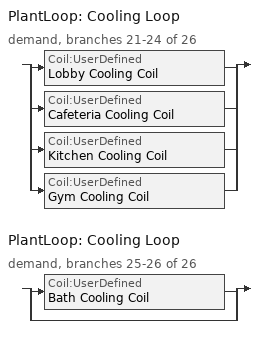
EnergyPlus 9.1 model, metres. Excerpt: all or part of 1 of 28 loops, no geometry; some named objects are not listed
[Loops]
PlantLoop 'Cooling Loop'
 demand, branches 21-24 of 26: split
  | Coil:UserDefined 'Lobby Cooling Coil'
  | Coil:UserDefined 'Cafeteria Cooling Coil'
  | Coil:UserDefined 'Kitchen Cooling Coil'
  | Coil:UserDefined 'Gym Cooling Coil'
PlantLoop 'Cooling Loop'
 demand, branches 25-26 of 26: split
  | Coil:UserDefined 'Bath Cooling Coil'
  | bypass
[EnergyManagementSystem:Sensor]
Name | Output:Variable or Output:Meter Index Key | Output:Variable or Output:Meter
Lobby_CWCoil_Water_Tout_internal | Lobby AHU Water to Air Heat Pump Source Side1 Outlet Node | System Node Temperature
Cafeteria_CWCoil_Water_Tout_internal | Cafeteria AHU Water to Air Heat Pump Source Side1 Outlet Node | System Node Temperature
Kitchen_CWCoil_Water_Tout_internal | Kitchen AHU Water to Air Heat Pump Source Side1 Outlet Node | System Node Temperature
Gym_CWCoil_Water_Tout_internal | Gym AHU Water to Air Heat Pump Source Side1 Outlet Node | System Node Temperature
Bath_CWCoil_Water_Tout_internal | Bath AHU Water to Air Heat Pump Source Side1 Outlet Node | System Node Temperature
Lobby_CWcoil_Air_Tsp | Lobby AHU Cooling Coil Air Outlet Node | System Node Setpoint Temperature
Cafeteria_CWcoil_Air_Tsp | Cafeteria AHU Cooling Coil Air Outlet Node | System Node Setpoint Temperature
Kitchen_CWcoil_Air_Tsp | Kitchen AHU Cooling Coil Air Outlet Node | System Node Setpoint Temperature
Gym_CWcoil_Air_Tsp | Gym AHU Cooling Coil Air Outlet Node | System Node Setpoint Temperature
Bath_CWcoil_Air_Tsp | Bath AHU Cooling Coil Air Outlet Node | System Node Setpoint Temperature
[EnergyManagementSystem:Actuator]
Name | Actuated Component Unique | Actuated Component Type | Actuated Component Control Type
Lobby_CWcoil_Mdot_Min | Lobby Cooling Coil | Plant Connection | Minimum Mass Flow Rate
Lobby_CWcoil_Mdot_Max | Lobby Cooling Coil | Plant Connection | Maximum Mass Flow Rate
Lobby_CWcoil_Water_Tout | Lobby Cooling Coil | Plant Connection | Outlet Temperature
Lobby_CWcoil_Water_MdotRequest; Lobby_CWcoil_Water_DesignVdot | Lobby Cooling Coil | Plant Connection | Design Volume Flow Rate
Lobby_CWcoil_Air_Tout | Lobby Cooling Coil | Air Connection 1 | Outlet Temperature
Lobby_CWcoil_Air_Wout | Lobby Cooling Coil | Air Connection 1 | Outlet Humidity Ratio
Lobby_CWcoil_Air_MdotOut | Lobby Cooling Coil | Air Connection 1 | Mass Flow Rate
Cafeteria_CWcoil_Mdot_Min | Cafeteria Cooling Coil | Plant Connection | Minimum Mass Flow Rate
Cafeteria_CWcoil_Mdot_Max | Cafeteria Cooling Coil | Plant Connection | Maximum Mass Flow Rate
Cafeteria_CWcoil_Water_Tout | Cafeteria Cooling Coil | Plant Connection | Outlet Temperature
Cafeteria_CWcoil_Water_MdotRequest; Cafeteria_CWcoil_Water_DesignVdot | Cafeteria Cooling Coil | Plant Connection | Design Volume Flow Rate
Cafeteria_CWcoil_Air_Tout | Cafeteria Cooling Coil | Air Connection 1 | Outlet Temperature
Cafeteria_CWcoil_Air_Wout | Cafeteria Cooling Coil | Air Connection 1 | Outlet Humidity Ratio
Cafeteria_CWcoil_Air_MdotOut | Cafeteria Cooling Coil | Air Connection 1 | Mass Flow Rate
Kitchen_CWcoil_Mdot_Min | Kitchen Cooling Coil | Plant Connection | Minimum Mass Flow Rate
Kitchen_CWcoil_Mdot_Max | Kitchen Cooling Coil | Plant Connection | Maximum Mass Flow Rate
Kitchen_CWcoil_Water_Tout | Kitchen Cooling Coil | Plant Connection | Outlet Temperature
Kitchen_CWcoil_Water_MdotRequest; Kitchen_CWcoil_Water_DesignVdot | Kitchen Cooling Coil | Plant Connection | Design Volume Flow Rate
Kitchen_CWcoil_Air_Tout | Kitchen Cooling Coil | Air Connection 1 | Outlet Temperature
Kitchen_CWcoil_Air_Wout | Kitchen Cooling Coil | Air Connection 1 | Outlet Humidity Ratio
Kitchen_CWcoil_Air_MdotOut | Kitchen Cooling Coil | Air Connection 1 | Mass Flow Rate
Gym_CWcoil_Mdot_Min | Gym Cooling Coil | Plant Connection | Minimum Mass Flow Rate
Gym_CWcoil_Mdot_Max | Gym Cooling Coil | Plant Connection | Maximum Mass Flow Rate
Gym_CWcoil_Water_Tout | Gym Cooling Coil | Plant Connection | Outlet Temperature
Gym_CWcoil_Water_MdotRequest; Gym_CWcoil_Water_DesignVdot | Gym Cooling Coil | Plant Connection | Design Volume Flow Rate
Gym_CWcoil_Air_Tout | Gym Cooling Coil | Air Connection 1 | Outlet Temperature
Gym_CWcoil_Air_Wout | Gym Cooling Coil | Air Connection 1 | Outlet Humidity Ratio
Gym_CWcoil_Air_MdotOut | Gym Cooling Coil | Air Connection 1 | Mass Flow Rate
Bath_CWcoil_Mdot_Min | Bath Cooling Coil | Plant Connection | Minimum Mass Flow Rate
Bath_CWcoil_Mdot_Max | Bath Cooling Coil | Plant Connection | Maximum Mass Flow Rate
Bath_CWcoil_Water_Tout | Bath Cooling Coil | Plant Connection | Outlet Temperature
Bath_CWcoil_Water_MdotRequest; Bath_CWcoil_Water_DesignVdot | Bath Cooling Coil | Plant Connection | Design Volume Flow Rate
Bath_CWcoil_Air_Tout | Bath Cooling Coil | Air Connection 1 | Outlet Temperature
Bath_CWcoil_Air_Wout | Bath Cooling Coil | Air Connection 1 | Outlet Humidity Ratio
Bath_CWcoil_Air_MdotOut | Bath Cooling Coil | Air Connection 1 | Mass Flow Rate
[EnergyManagementSystem:ProgramCallingManager]
Lobby Cooling Coil Model Program Manager: UserDefinedComponentModel; Lobby_CWCoil_ModelInput; Lobby_CW_Coil_Sim_Model; Lobby_CWCoil_ModelOuput
Lobby Cooling Coil Init Program Manager: BeginNewEnvironment; Lobby_C_InitSimpleCoilModel
Cafeteria Cooling Coil Model Program Manager: UserDefinedComponentModel; Cafeteria_CWCoil_ModelInput; Cafeteria_CW_Coil_Sim_Model; Cafeteria_CWCoil_ModelOuput
Cafeteria Cooling Coil Init Program Manager: BeginNewEnvironment; Cafeteria_C_InitSimpleCoilModel
Kitchen Cooling Coil Model Program Manager: UserDefinedComponentModel; Kitchen_CWCoil_ModelInput; Kitchen_CW_Coil_Sim_Model; Kitchen_CWCoil_ModelOuput
Kitchen Cooling Coil Init Program Manager: BeginNewEnvironment; Kitchen_C_InitSimpleCoilModel
Gym Cooling Coil Model Program Manager: UserDefinedComponentModel; Gym_CWCoil_ModelInput; Gym_CW_Coil_Sim_Model; Gym_CWCoil_ModelOuput
Gym Cooling Coil Init Program Manager: BeginNewEnvironment; Gym_C_InitSimpleCoilModel
Bath Cooling Coil Model Program Manager: UserDefinedComponentModel; Bath_CWCoil_ModelInput; Bath_CW_Coil_Sim_Model; Bath_CWCoil_ModelOuput
Bath Cooling Coil Init Program Manager: BeginNewEnvironment; Bath_C_InitSimpleCoilModel
[EnergyManagementSystem:Program]
Lobby_CWCoil_ModelInput: Set Lobby_CWCoil_Air_Mdot = 0.75*Lobby_CWCoil_Air_rho*On_Off; Set Lobby_CWcoil_Water_Mdot     =  CoolingCoil_mcLobby; Set Lobby_CWcoil_Coil_Eff       = 0.7
Lobby_CW_Coil_Sim_Model: IF Lobby_CWCoil_Air_Mdot == 0.0; SET Lobby_CWcoil_Air_Toutlet = Lobby_CWCoil_Air_Tinlet; SET Lobby_CWcoil_Air_Woutlet = Lobby_CWcoil_Air_Winlet; Set Lobby_CWcoil_Air_MdotOut = Lobby_CWcoil_Air_Mdot; Set Lobby_CWcoil_tot_cool_Power = 0.0; Set Lobby_CWcoil_Water_Toutlet = Lobby_CWcoil_Water_Tinlet; RETURN; ENDIF; If Lobby_CWcoil_Water_Mdot <= 0.0; SET Lobby_CWcoil_Air_Toutlet = Lobby_CWCoil_Air_Tinlet; SET Lobby_CWcoil_Air_Woutlet = Lobby_CWcoil_Air_Winlet; Set Lobby_CWcoil_Air_MdotOut = Lobby_CWcoil_Air_Mdot; Set Lobby_CWcoil_tot_cool_Power = 0.0; Set Lobby_CWcoil_Water_Toutlet = Lobby_CWCoil_Acd * Lobby_CWCoil_Water_Tout_internal + Lobby_CWCoil_Bcd* ((Lobby_CWCoil_UA/Lobby_CWCoil_Water_cp) * Lobby_CWCoil_Air_Toutlet); RETURN; ENDIF; Set AirIn_Enth     = @HFnTdbW Lobby_CWcoil_Air_Tinlet Lobby_CWcoil_Air_Winlet; Set Air_Wout_Limit = @WFnTdbRhPb Lobby_CWcoil_Water_Tinlet 1 OA_Press; Set AirOut_Enth_Limit = @HFnTdbW Lobby_CWcoil_Water_Tinlet Air_Wout_Limit; Set MaxQdot      = Lobby_CWcoil_Coil_Eff * Lobby_CWcoil_Air_Mdot * (AirIn_Enth - AirOut_Enth_Limit); Set AirIn_dewpoint = @TdpFnWpb Lobby_CWcoil_Air_Winlet OA_Press; IF  AirIn_dewpoint < Lobby_CWcoil_Air_Tsp; Set Lobby_CWcoil_Air_Woutlet = Lobby_CWcoil_Air_Winlet; Set Air_HoutSP = @HFnTdbW Lobby_CWcoil_Air_Tsp Lobby_CWcoil_Air_Woutlet; Set Qdot_SP    = Lobby_CWcoil_Air_Mdot * (AirIn_Enth - Air_HoutSP); IF Qdot_SP > MaxQdot; Set Air_Hout = AirIn_Enth - (MaxQdot/Lobby_CWcoil_Air_Mdot); ELSE; Set Air_Hout = Air_HoutSP; ENDIF; ELSEIF AirIn_dewpoint > Lobby_CWcoil_Air_Tsp; Set Air_WoutSP = @WFnTdbRhPb Lobby_CWcoil_Air_Tsp 1 OA_Press; Set Air_HoutSP = @HFnTdbW Lobby_CWcoil_Air_Tsp Air_WoutSP; Set Qdot_SP    = Lobby_CWcoil_Air_Mdot * (AirIn_Enth - Air_HoutSP); IF Qdot_SP > MaxQdot; set Air_Hout = AirIn_Enth - (MaxQdot/Lobby_CWCoil_Air_Mdot); set Air_Tsat = @TsatFnHPb Air_Hout OA_Press; SEt Lobby_CWcoil_Air_Woutlet = @WFnTdbRhPb Air_Tsat 1 OA_Press; ELSE; set Air_Hout = Air_HoutSP; SEt Lobby_CWcoil_Air_Woutlet = Air_WoutSP; ENDIF; ENDIF; Set temp = Lobby_CWCoil_Air_Toutlet; Set Lobby_CWCoil_Air_Toutlet =  Lobby_CWCoil_Asad  * temp + Lobby_CWCoil_Bsad * ( Lobby_CWCoil_Water_Toutlet + Lobby_CWCoil_InletCoeff*Lobby_CWCoil_Air_Tinlet); IF  (Lobby_CWCoil_Water_Mdot < Lobby_CWCoil_Water_Mdot_Max); Set Lobby_CWCoil_Water_Toutlet = Lobby_CWCoil_Acd * Lobby_CWCoil_Water_Tout_internal + Lobby_CWCoil_Bcd* (Lobby_CWCoil_Water_Mdot*(Lobby_CWCoil_Water_Tinlet - Lobby_CWCoil_Water_Tout_internal) + (Lobby_CWCoil_UA/Lobby_CWCoil_Water_cp) * temp ); ELSE; Set Lobby_CWCoil_Water_Toutlet = Lobby_CWCoil_Acd  * Lobby_CWCoil_Water_Tout_internal + Lobby_CWCoil_Bcd* (Lobby_CWCoil_Water_Mdot_Max*(Lobby_CWCoil_Water_Tinlet - Lobby_CWCoil_Water_Tout_internal) + (Lobby_CWCoil_UA/Lobby_CWCoil_Water_cp) * temp ); ENDIF; Set ActualQdot  = Lobby_CWCoil_Air_Mdot * (AirIn_Enth   - Air_Hout); Set Lobby_CWCoil_tot_heat_Power = ActualQdot
Lobby_CWCoil_ModelOuput: Set Lobby_CWcoil_Water_MdotRequest = Lobby_CWcoil_Water_Mdot; Set Lobby_CWcoil_Air_Tout          = Lobby_CWcoil_Air_Toutlet; Set Lobby_CWcoil_Air_Wout          = Lobby_CWcoil_Air_Woutlet; Set Lobby_CWcoil_tot_cool_Power    = Lobby_CWcoil_Tot_Cool_Power; Set Lobby_CWcoil_tot_cool_Energy   = Lobby_CWcoil_Tot_Cool_Power * SystemTimestep * 3600; Set Lobby_CWcoil_Air_MdotOut       = Lobby_CWcoil_Air_Mdot; Set Lobby_CWcoil_Water_Tout        = Lobby_CWcoil_Water_Toutlet
Lobby_C_InitSimpleCoilModel: Set Lobby_CWLoopExitTemp = 7.0; Set Lobby_CWLoopDeltaTemp = 4.0; Set Lobby_CWCoil_WATER_Mdot_Min = 0.0; Set Lobby_CWCoil_WATER_Mdot_Max = 2; Set Ts = 60; Set Lobby_CWCoil_U = 500; Set Lobby_CWCoil_A = 5; Set Lobby_CWCoil_UA = Lobby_CWCoil_U*Lobby_CWCoil_A; Set C_coil_air = 20000; Set C_coil_water = 400000; Set Asa = -1*(Lobby_CWCoil_UA + 0.75*Lobby_CWCoil_Air_rho*Lobby_CWCoil_Air_cp)/(C_coil_air); Set Bsa = (Lobby_CWCoil_UA)/(C_coil_air); Set Lobby_CWCoil_Asad = @Exp (Asa * Ts ); Set Lobby_CWCoil_Bsad =  ((Lobby_CWCoil_Asad -1) * Bsa)/Asa; Set Ac = -1*(Lobby_CWCoil_UA)/(C_coil_water); Set Bc = (Lobby_CWCoil_Water_cp)/(C_coil_water); Set Lobby_CWCoil_Acd = @Exp (Ac * Ts ); Set Lobby_CWCoil_Bcd = ((Lobby_CWCoil_Acd -1) * Bc)/Ac; SET Lobby_CWCoil_TOT_COOL_POWER    = 0; Set Lobby_CWCoil_InletCoeff  = (0.75*Lobby_CWCoil_Air_cp/Lobby_CWCoil_UA)
Cafeteria_CWCoil_ModelInput: Set Cafeteria_CWCoil_Air_Mdot = 5*Cafeteria_CWCoil_Air_rho*On_Off; Set Cafeteria_CWcoil_Water_Mdot     =  CoolingCoil_mcCafeteria; Set Cafeteria_CWcoil_Coil_Eff       = 0.7
Cafeteria_CW_Coil_Sim_Model: IF Cafeteria_CWCoil_Air_Mdot == 0.0; SET Cafeteria_CWcoil_Air_Toutlet = Cafeteria_CWCoil_Air_Tinlet; SET Cafeteria_CWcoil_Air_Woutlet = Cafeteria_CWcoil_Air_Winlet; Set Cafeteria_CWcoil_Air_MdotOut = Cafeteria_CWcoil_Air_Mdot; Set Cafeteria_CWcoil_tot_cool_Power = 0.0; Set Cafeteria_CWcoil_Water_Toutlet = Cafeteria_CWcoil_Water_Tinlet; RETURN; ENDIF; If Cafeteria_CWcoil_Water_Mdot <= 0.0; SET Cafeteria_CWcoil_Air_Toutlet = Cafeteria_CWCoil_Air_Tinlet; SET Cafeteria_CWcoil_Air_Woutlet = Cafeteria_CWcoil_Air_Winlet; Set Cafeteria_CWcoil_Air_MdotOut = Cafeteria_CWcoil_Air_Mdot; Set Cafeteria_CWcoil_tot_cool_Power = 0.0; Set Cafeteria_CWcoil_Water_Toutlet = Cafeteria_CWCoil_Acd * Cafeteria_CWCoil_Water_Tout_internal + Cafeteria_CWCoil_Bcd* ((Cafeteria_CWCoil_UA/Cafeteria_CWCoil_Water_cp) * Cafeteria_CWCoil_Air_Toutlet); RETURN; ENDIF; Set AirIn_Enth     = @HFnTdbW Cafeteria_CWcoil_Air_Tinlet Cafeteria_CWcoil_Air_Winlet; Set Air_Wout_Limit = @WFnTdbRhPb Cafeteria_CWcoil_Water_Tinlet 1 OA_Press; Set AirOut_Enth_Limit = @HFnTdbW Cafeteria_CWcoil_Water_Tinlet Air_Wout_Limit; Set MaxQdot      = Cafeteria_CWcoil_Coil_Eff * Cafeteria_CWcoil_Air_Mdot * (AirIn_Enth - AirOut_Enth_Limit); Set AirIn_dewpoint = @TdpFnWpb Cafeteria_CWcoil_Air_Winlet OA_Press; IF  AirIn_dewpoint < Cafeteria_CWcoil_Air_Tsp; Set Cafeteria_CWcoil_Air_Woutlet = Cafeteria_CWcoil_Air_Winlet; Set Air_HoutSP = @HFnTdbW Cafeteria_CWcoil_Air_Tsp Cafeteria_CWcoil_Air_Woutlet; Set Qdot_SP    = Cafeteria_CWcoil_Air_Mdot * (AirIn_Enth - Air_HoutSP); IF Qdot_SP > MaxQdot; Set Air_Hout = AirIn_Enth - (MaxQdot/Cafeteria_CWcoil_Air_Mdot); ELSE; Set Air_Hout = Air_HoutSP; ENDIF; ELSEIF AirIn_dewpoint > Cafeteria_CWcoil_Air_Tsp; Set Air_WoutSP = @WFnTdbRhPb Cafeteria_CWcoil_Air_Tsp 1 OA_Press; Set Air_HoutSP = @HFnTdbW Cafeteria_CWcoil_Air_Tsp Air_WoutSP; Set Qdot_SP    = Cafeteria_CWcoil_Air_Mdot * (AirIn_Enth - Air_HoutSP); IF Qdot_SP > MaxQdot; set Air_Hout = AirIn_Enth - (MaxQdot/Cafeteria_CWCoil_Air_Mdot); set Air_Tsat = @TsatFnHPb Air_Hout OA_Press; SEt Cafeteria_CWcoil_Air_Woutlet = @WFnTdbRhPb Air_Tsat 1 OA_Press; ELSE; set Air_Hout = Air_HoutSP; SEt Cafeteria_CWcoil_Air_Woutlet = Air_WoutSP; ENDIF; ENDIF; Set temp = Cafeteria_CWCoil_Air_Toutlet; Set Cafeteria_CWCoil_Air_Toutlet =  Cafeteria_CWCoil_Asad  * temp + Cafeteria_CWCoil_Bsad * ( Cafeteria_CWCoil_Water_Toutlet + Cafeteria_CWCoil_InletCoeff*Cafeteria_CWCoil_Air_Tinlet); IF  (Cafeteria_CWCoil_Water_Mdot < Cafeteria_CWCoil_Water_Mdot_Max); Set Cafeteria_CWCoil_Water_Toutlet = Cafeteria_CWCoil_Acd * Cafeteria_CWCoil_Water_Tout_internal + Cafeteria_CWCoil_Bcd* (Cafeteria_CWCoil_Water_Mdot*(Cafeteria_CWCoil_Water_Tinlet - Cafeteria_CWCoil_Water_Tout_internal) + (Cafeteria_CWCoil_UA/Cafeteria_CWCoil_Water_cp) * temp ); ELSE; Set Cafeteria_CWCoil_Water_Toutlet = Cafeteria_CWCoil_Acd  * Cafeteria_CWCoil_Water_Tout_internal + Cafeteria_CWCoil_Bcd* (Cafeteria_CWCoil_Water_Mdot_Max*(Cafeteria_CWCoil_Water_Tinlet - Cafeteria_CWCoil_Water_Tout_internal) + (Cafeteria_CWCoil_UA/Cafeteria_CWCoil_Water_cp) * temp ); ENDIF; Set ActualQdot  = Cafeteria_CWCoil_Air_Mdot * (AirIn_Enth   - Air_Hout); Set Cafeteria_CWCoil_tot_heat_Power = ActualQdot
Cafeteria_CWCoil_ModelOuput: Set Cafeteria_CWcoil_Water_MdotRequest = Cafeteria_CWcoil_Water_Mdot; Set Cafeteria_CWcoil_Air_Tout          = Cafeteria_CWcoil_Air_Toutlet; Set Cafeteria_CWcoil_Air_Wout          = Cafeteria_CWcoil_Air_Woutlet; Set Cafeteria_CWcoil_tot_cool_Power    = Cafeteria_CWcoil_Tot_Cool_Power; Set Cafeteria_CWcoil_tot_cool_Energy   = Cafeteria_CWcoil_Tot_Cool_Power * SystemTimestep * 3600; Set Cafeteria_CWcoil_Air_MdotOut       = Cafeteria_CWcoil_Air_Mdot; Set Cafeteria_CWcoil_Water_Tout        = Cafeteria_CWcoil_Water_Toutlet
Cafeteria_C_InitSimpleCoilModel: Set Cafeteria_CWLoopExitTemp = 7.0; Set Cafeteria_CWLoopDeltaTemp = 4.0; Set Cafeteria_CWCoil_WATER_Mdot_Min = 0.0; Set Cafeteria_CWCoil_WATER_Mdot_Max = 2; Set Ts = 60; Set Cafeteria_CWCoil_U = 500; Set Cafeteria_CWCoil_A = 8; Set Cafeteria_CWCoil_UA = Cafeteria_CWCoil_U*Cafeteria_CWCoil_A; Set C_coil_air = 20000; Set C_coil_water = 400000; Set Asa = -1*(Cafeteria_CWCoil_UA + 5*Cafeteria_CWCoil_Air_rho*Cafeteria_CWCoil_Air_cp)/(C_coil_air); Set Bsa = (Cafeteria_CWCoil_UA)/(C_coil_air); Set Cafeteria_CWCoil_Asad = @Exp (Asa * Ts ); Set Cafeteria_CWCoil_Bsad =  ((Cafeteria_CWCoil_Asad -1) * Bsa)/Asa; Set Ac = -1*(Cafeteria_CWCoil_UA)/(C_coil_water); Set Bc = (Cafeteria_CWCoil_Water_cp)/(C_coil_water); Set Cafeteria_CWCoil_Acd = @Exp (Ac * Ts ); Set Cafeteria_CWCoil_Bcd = ((Cafeteria_CWCoil_Acd -1) * Bc)/Ac; SET Cafeteria_CWCoil_TOT_COOL_POWER    = 0; Set Cafeteria_CWCoil_InletCoeff  = (5*Cafeteria_CWCoil_Air_cp/Cafeteria_CWCoil_UA)
Kitchen_CWCoil_ModelInput: Set Kitchen_CWCoil_Air_Mdot = 2.5*Kitchen_CWCoil_Air_rho*On_Off; Set Kitchen_CWcoil_Water_Mdot     =  CoolingCoil_mcKitchen; Set Kitchen_CWcoil_Coil_Eff       = 0.7
Kitchen_CW_Coil_Sim_Model: IF Kitchen_CWCoil_Air_Mdot == 0.0; SET Kitchen_CWcoil_Air_Toutlet = Kitchen_CWCoil_Air_Tinlet; SET Kitchen_CWcoil_Air_Woutlet = Kitchen_CWcoil_Air_Winlet; Set Kitchen_CWcoil_Air_MdotOut = Kitchen_CWcoil_Air_Mdot; Set Kitchen_CWcoil_tot_cool_Power = 0.0; Set Kitchen_CWcoil_Water_Toutlet = Kitchen_CWcoil_Water_Tinlet; RETURN; ENDIF; If Kitchen_CWcoil_Water_Mdot <= 0.0; SET Kitchen_CWcoil_Air_Toutlet = Kitchen_CWCoil_Air_Tinlet; SET Kitchen_CWcoil_Air_Woutlet = Kitchen_CWcoil_Air_Winlet; Set Kitchen_CWcoil_Air_MdotOut = Kitchen_CWcoil_Air_Mdot; Set Kitchen_CWcoil_tot_cool_Power = 0.0; Set Kitchen_CWcoil_Water_Toutlet = Kitchen_CWCoil_Acd * Kitchen_CWCoil_Water_Tout_internal + Kitchen_CWCoil_Bcd* ((Kitchen_CWCoil_UA/Kitchen_CWCoil_Water_cp) * Kitchen_CWCoil_Air_Toutlet); RETURN; ENDIF; Set AirIn_Enth     = @HFnTdbW Kitchen_CWcoil_Air_Tinlet Kitchen_CWcoil_Air_Winlet; Set Air_Wout_Limit = @WFnTdbRhPb Kitchen_CWcoil_Water_Tinlet 1 OA_Press; Set AirOut_Enth_Limit = @HFnTdbW Kitchen_CWcoil_Water_Tinlet Air_Wout_Limit; Set MaxQdot      = Kitchen_CWcoil_Coil_Eff * Kitchen_CWcoil_Air_Mdot * (AirIn_Enth - AirOut_Enth_Limit); Set AirIn_dewpoint = @TdpFnWpb Kitchen_CWcoil_Air_Winlet OA_Press; IF  AirIn_dewpoint < Kitchen_CWcoil_Air_Tsp; Set Kitchen_CWcoil_Air_Woutlet = Kitchen_CWcoil_Air_Winlet; Set Air_HoutSP = @HFnTdbW Kitchen_CWcoil_Air_Tsp Kitchen_CWcoil_Air_Woutlet; Set Qdot_SP    = Kitchen_CWcoil_Air_Mdot * (AirIn_Enth - Air_HoutSP); IF Qdot_SP > MaxQdot; Set Air_Hout = AirIn_Enth - (MaxQdot/Kitchen_CWcoil_Air_Mdot); ELSE; Set Air_Hout = Air_HoutSP; ENDIF; ELSEIF AirIn_dewpoint > Kitchen_CWcoil_Air_Tsp; Set Air_WoutSP = @WFnTdbRhPb Kitchen_CWcoil_Air_Tsp 1 OA_Press; Set Air_HoutSP = @HFnTdbW Kitchen_CWcoil_Air_Tsp Air_WoutSP; Set Qdot_SP    = Kitchen_CWcoil_Air_Mdot * (AirIn_Enth - Air_HoutSP); IF Qdot_SP > MaxQdot; set Air_Hout = AirIn_Enth - (MaxQdot/Kitchen_CWCoil_Air_Mdot); set Air_Tsat = @TsatFnHPb Air_Hout OA_Press; SEt Kitchen_CWcoil_Air_Woutlet = @WFnTdbRhPb Air_Tsat 1 OA_Press; ELSE; set Air_Hout = Air_HoutSP; SEt Kitchen_CWcoil_Air_Woutlet = Air_WoutSP; ENDIF; ENDIF; Set temp = Kitchen_CWCoil_Air_Toutlet; Set Kitchen_CWCoil_Air_Toutlet =  Kitchen_CWCoil_Asad  * temp + Kitchen_CWCoil_Bsad * ( Kitchen_CWCoil_Water_Toutlet + Kitchen_CWCoil_InletCoeff*Kitchen_CWCoil_Air_Tinlet); IF  (Kitchen_CWCoil_Water_Mdot < Kitchen_CWCoil_Water_Mdot_Max); Set Kitchen_CWCoil_Water_Toutlet = Kitchen_CWCoil_Acd * Kitchen_CWCoil_Water_Tout_internal + Kitchen_CWCoil_Bcd* (Kitchen_CWCoil_Water_Mdot*(Kitchen_CWCoil_Water_Tinlet - Kitchen_CWCoil_Water_Tout_internal) + (Kitchen_CWCoil_UA/Kitchen_CWCoil_Water_cp) * temp ); ELSE; Set Kitchen_CWCoil_Water_Toutlet = Kitchen_CWCoil_Acd  * Kitchen_CWCoil_Water_Tout_internal + Kitchen_CWCoil_Bcd* (Kitchen_CWCoil_Water_Mdot_Max*(Kitchen_CWCoil_Water_Tinlet - Kitchen_CWCoil_Water_Tout_internal) + (Kitchen_CWCoil_UA/Kitchen_CWCoil_Water_cp) * temp ); ENDIF; Set ActualQdot  = Kitchen_CWCoil_Air_Mdot * (AirIn_Enth   - Air_Hout); Set Kitchen_CWCoil_tot_heat_Power = ActualQdot
Kitchen_CWCoil_ModelOuput: Set Kitchen_CWcoil_Water_MdotRequest = Kitchen_CWcoil_Water_Mdot; Set Kitchen_CWcoil_Air_Tout          = Kitchen_CWcoil_Air_Toutlet; Set Kitchen_CWcoil_Air_Wout          = Kitchen_CWcoil_Air_Woutlet; Set Kitchen_CWcoil_tot_cool_Power    = Kitchen_CWcoil_Tot_Cool_Power; Set Kitchen_CWcoil_tot_cool_Energy   = Kitchen_CWcoil_Tot_Cool_Power * SystemTimestep * 3600; Set Kitchen_CWcoil_Air_MdotOut       = Kitchen_CWcoil_Air_Mdot; Set Kitchen_CWcoil_Water_Tout        = Kitchen_CWcoil_Water_Toutlet
Kitchen_C_InitSimpleCoilModel: Set Kitchen_CWLoopExitTemp = 7.0; Set Kitchen_CWLoopDeltaTemp = 4.0; Set Kitchen_CWCoil_WATER_Mdot_Min = 0.0; Set Kitchen_CWCoil_WATER_Mdot_Max = 2; Set Ts = 60; Set Kitchen_CWCoil_U = 500; Set Kitchen_CWCoil_A = 4; Set Kitchen_CWCoil_UA = Kitchen_CWCoil_U*Kitchen_CWCoil_A; Set C_coil_air = 20000; Set C_coil_water = 400000; Set Asa = -1*(Kitchen_CWCoil_UA + 2.5*Kitchen_CWCoil_Air_rho*Kitchen_CWCoil_Air_cp)/(C_coil_air); Set Bsa = (Kitchen_CWCoil_UA)/(C_coil_air); Set Kitchen_CWCoil_Asad = @Exp (Asa * Ts ); Set Kitchen_CWCoil_Bsad =  ((Kitchen_CWCoil_Asad -1) * Bsa)/Asa; Set Ac = -1*(Kitchen_CWCoil_UA)/(C_coil_water); Set Bc = (Kitchen_CWCoil_Water_cp)/(C_coil_water); Set Kitchen_CWCoil_Acd = @Exp (Ac * Ts ); Set Kitchen_CWCoil_Bcd = ((Kitchen_CWCoil_Acd -1) * Bc)/Ac; SET Kitchen_CWCoil_TOT_COOL_POWER    = 0; Set Kitchen_CWCoil_InletCoeff  = (2.5*Kitchen_CWCoil_Air_cp/Kitchen_CWCoil_UA)
Gym_CWCoil_ModelInput: Set Gym_CWCoil_Air_Mdot = 3*Gym_CWCoil_Air_rho*On_Off; Set Gym_CWcoil_Water_Mdot     =  CoolingCoil_mcGym; Set Gym_CWcoil_Coil_Eff       = 0.7
Gym_CW_Coil_Sim_Model: IF Gym_CWCoil_Air_Mdot == 0.0; SET Gym_CWcoil_Air_Toutlet = Gym_CWCoil_Air_Tinlet; SET Gym_CWcoil_Air_Woutlet = Gym_CWcoil_Air_Winlet; Set Gym_CWcoil_Air_MdotOut = Gym_CWcoil_Air_Mdot; Set Gym_CWcoil_tot_cool_Power = 0.0; Set Gym_CWcoil_Water_Toutlet = Gym_CWcoil_Water_Tinlet; RETURN; ENDIF; If Gym_CWcoil_Water_Mdot <= 0.0; SET Gym_CWcoil_Air_Toutlet = Gym_CWCoil_Air_Tinlet; SET Gym_CWcoil_Air_Woutlet = Gym_CWcoil_Air_Winlet; Set Gym_CWcoil_Air_MdotOut = Gym_CWcoil_Air_Mdot; Set Gym_CWcoil_tot_cool_Power = 0.0; Set Gym_CWcoil_Water_Toutlet = Gym_CWCoil_Acd * Gym_CWCoil_Water_Tout_internal + Gym_CWCoil_Bcd* ((Gym_CWCoil_UA/Gym_CWCoil_Water_cp) * Gym_CWCoil_Air_Toutlet); RETURN; ENDIF; Set AirIn_Enth     = @HFnTdbW Gym_CWcoil_Air_Tinlet Gym_CWcoil_Air_Winlet; Set Air_Wout_Limit = @WFnTdbRhPb Gym_CWcoil_Water_Tinlet 1 OA_Press; Set AirOut_Enth_Limit = @HFnTdbW Gym_CWcoil_Water_Tinlet Air_Wout_Limit; Set MaxQdot      = Gym_CWcoil_Coil_Eff * Gym_CWcoil_Air_Mdot * (AirIn_Enth - AirOut_Enth_Limit); Set AirIn_dewpoint = @TdpFnWpb Gym_CWcoil_Air_Winlet OA_Press; IF  AirIn_dewpoint < Gym_CWcoil_Air_Tsp; Set Gym_CWcoil_Air_Woutlet = Gym_CWcoil_Air_Winlet; Set Air_HoutSP = @HFnTdbW Gym_CWcoil_Air_Tsp Gym_CWcoil_Air_Woutlet; Set Qdot_SP    = Gym_CWcoil_Air_Mdot * (AirIn_Enth - Air_HoutSP); IF Qdot_SP > MaxQdot; Set Air_Hout = AirIn_Enth - (MaxQdot/Gym_CWcoil_Air_Mdot); ELSE; Set Air_Hout = Air_HoutSP; ENDIF; ELSEIF AirIn_dewpoint > Gym_CWcoil_Air_Tsp; Set Air_WoutSP = @WFnTdbRhPb Gym_CWcoil_Air_Tsp 1 OA_Press; Set Air_HoutSP = @HFnTdbW Gym_CWcoil_Air_Tsp Air_WoutSP; Set Qdot_SP    = Gym_CWcoil_Air_Mdot * (AirIn_Enth - Air_HoutSP); IF Qdot_SP > MaxQdot; set Air_Hout = AirIn_Enth - (MaxQdot/Gym_CWCoil_Air_Mdot); set Air_Tsat = @TsatFnHPb Air_Hout OA_Press; SEt Gym_CWcoil_Air_Woutlet = @WFnTdbRhPb Air_Tsat 1 OA_Press; ELSE; set Air_Hout = Air_HoutSP; SEt Gym_CWcoil_Air_Woutlet = Air_WoutSP; ENDIF; ENDIF; Set temp = Gym_CWCoil_Air_Toutlet; Set Gym_CWCoil_Air_Toutlet =  Gym_CWCoil_Asad  * temp + Gym_CWCoil_Bsad * ( Gym_CWCoil_Water_Toutlet + Gym_CWCoil_InletCoeff*Gym_CWCoil_Air_Tinlet); IF  (Gym_CWCoil_Water_Mdot < Gym_CWCoil_Water_Mdot_Max); Set Gym_CWCoil_Water_Toutlet = Gym_CWCoil_Acd * Gym_CWCoil_Water_Tout_internal + Gym_CWCoil_Bcd* (Gym_CWCoil_Water_Mdot*(Gym_CWCoil_Water_Tinlet - Gym_CWCoil_Water_Tout_internal) + (Gym_CWCoil_UA/Gym_CWCoil_Water_cp) * temp ); ELSE; Set Gym_CWCoil_Water_Toutlet = Gym_CWCoil_Acd  * Gym_CWCoil_Water_Tout_internal + Gym_CWCoil_Bcd* (Gym_CWCoil_Water_Mdot_Max*(Gym_CWCoil_Water_Tinlet - Gym_CWCoil_Water_Tout_internal) + (Gym_CWCoil_UA/Gym_CWCoil_Water_cp) * temp ); ENDIF; Set ActualQdot  = Gym_CWCoil_Air_Mdot * (AirIn_Enth   - Air_Hout); Set Gym_CWCoil_tot_heat_Power = ActualQdot
Gym_CWCoil_ModelOuput: Set Gym_CWcoil_Water_MdotRequest = Gym_CWcoil_Water_Mdot; Set Gym_CWcoil_Air_Tout          = Gym_CWcoil_Air_Toutlet; Set Gym_CWcoil_Air_Wout          = Gym_CWcoil_Air_Woutlet; Set Gym_CWcoil_tot_cool_Power    = Gym_CWcoil_Tot_Cool_Power; Set Gym_CWcoil_tot_cool_Energy   = Gym_CWcoil_Tot_Cool_Power * SystemTimestep * 3600; Set Gym_CWcoil_Air_MdotOut       = Gym_CWcoil_Air_Mdot; Set Gym_CWcoil_Water_Tout        = Gym_CWcoil_Water_Toutlet
Gym_C_InitSimpleCoilModel: Set Gym_CWLoopExitTemp = 7.0; Set Gym_CWLoopDeltaTemp = 4.0; Set Gym_CWCoil_WATER_Mdot_Min = 0.0; Set Gym_CWCoil_WATER_Mdot_Max = 2; Set Ts = 60; Set Gym_CWCoil_U = 500; Set Gym_CWCoil_A = 3.5; Set Gym_CWCoil_UA = Gym_CWCoil_U*Gym_CWCoil_A; Set C_coil_air = 20000; Set C_coil_water = 400000; Set Asa = -1*(Gym_CWCoil_UA + 3*Gym_CWCoil_Air_rho*Gym_CWCoil_Air_cp)/(C_coil_air); Set Bsa = (Gym_CWCoil_UA)/(C_coil_air); Set Gym_CWCoil_Asad = @Exp (Asa * Ts ); Set Gym_CWCoil_Bsad =  ((Gym_CWCoil_Asad -1) * Bsa)/Asa; Set Ac = -1*(Gym_CWCoil_UA)/(C_coil_water); Set Bc = (Gym_CWCoil_Water_cp)/(C_coil_water); Set Gym_CWCoil_Acd = @Exp (Ac * Ts ); Set Gym_CWCoil_Bcd = ((Gym_CWCoil_Acd -1) * Bc)/Ac; SET Gym_CWCoil_TOT_COOL_POWER    = 0; Set Gym_CWCoil_InletCoeff  = (3*Gym_CWCoil_Air_cp/Gym_CWCoil_UA)
Bath_CWCoil_ModelInput: Set Bath_CWCoil_Air_Mdot = 0.8*Bath_CWCoil_Air_rho*On_Off; Set Bath_CWcoil_Water_Mdot     =  CoolingCoil_mcBath; Set Bath_CWcoil_Coil_Eff       = 0.7
Bath_CW_Coil_Sim_Model: IF Bath_CWCoil_Air_Mdot == 0.0; SET Bath_CWcoil_Air_Toutlet = Bath_CWCoil_Air_Tinlet; SET Bath_CWcoil_Air_Woutlet = Bath_CWcoil_Air_Winlet; Set Bath_CWcoil_Air_MdotOut = Bath_CWcoil_Air_Mdot; Set Bath_CWcoil_tot_cool_Power = 0.0; Set Bath_CWcoil_Water_Toutlet = Bath_CWcoil_Water_Tinlet; RETURN; ENDIF; If Bath_CWcoil_Water_Mdot <= 0.0; SET Bath_CWcoil_Air_Toutlet = Bath_CWCoil_Air_Tinlet; SET Bath_CWcoil_Air_Woutlet = Bath_CWcoil_Air_Winlet; Set Bath_CWcoil_Air_MdotOut = Bath_CWcoil_Air_Mdot; Set Bath_CWcoil_tot_cool_Power = 0.0; Set Bath_CWcoil_Water_Toutlet = Bath_CWCoil_Acd * Bath_CWCoil_Water_Tout_internal + Bath_CWCoil_Bcd* ((Bath_CWCoil_UA/Bath_CWCoil_Water_cp) * Bath_CWCoil_Air_Toutlet); RETURN; ENDIF; Set AirIn_Enth     = @HFnTdbW Bath_CWcoil_Air_Tinlet Bath_CWcoil_Air_Winlet; Set Air_Wout_Limit = @WFnTdbRhPb Bath_CWcoil_Water_Tinlet 1 OA_Press; Set AirOut_Enth_Limit = @HFnTdbW Bath_CWcoil_Water_Tinlet Air_Wout_Limit; Set MaxQdot      = Bath_CWcoil_Coil_Eff * Bath_CWcoil_Air_Mdot * (AirIn_Enth - AirOut_Enth_Limit); Set AirIn_dewpoint = @TdpFnWpb Bath_CWcoil_Air_Winlet OA_Press; IF  AirIn_dewpoint < Bath_CWcoil_Air_Tsp; Set Bath_CWcoil_Air_Woutlet = Bath_CWcoil_Air_Winlet; Set Air_HoutSP = @HFnTdbW Bath_CWcoil_Air_Tsp Bath_CWcoil_Air_Woutlet; Set Qdot_SP    = Bath_CWcoil_Air_Mdot * (AirIn_Enth - Air_HoutSP); IF Qdot_SP > MaxQdot; Set Air_Hout = AirIn_Enth - (MaxQdot/Bath_CWcoil_Air_Mdot); ELSE; Set Air_Hout = Air_HoutSP; ENDIF; ELSEIF AirIn_dewpoint > Bath_CWcoil_Air_Tsp; Set Air_WoutSP = @WFnTdbRhPb Bath_CWcoil_Air_Tsp 1 OA_Press; Set Air_HoutSP = @HFnTdbW Bath_CWcoil_Air_Tsp Air_WoutSP; Set Qdot_SP    = Bath_CWcoil_Air_Mdot * (AirIn_Enth - Air_HoutSP); IF Qdot_SP > MaxQdot; set Air_Hout = AirIn_Enth - (MaxQdot/Bath_CWCoil_Air_Mdot); set Air_Tsat = @TsatFnHPb Air_Hout OA_Press; SEt Bath_CWcoil_Air_Woutlet = @WFnTdbRhPb Air_Tsat 1 OA_Press; ELSE; set Air_Hout = Air_HoutSP; SEt Bath_CWcoil_Air_Woutlet = Air_WoutSP; ENDIF; ENDIF; Set temp = Bath_CWCoil_Air_Toutlet; Set Bath_CWCoil_Air_Toutlet =  Bath_CWCoil_Asad  * temp + Bath_CWCoil_Bsad * ( Bath_CWCoil_Water_Toutlet + Bath_CWCoil_InletCoeff*Bath_CWCoil_Air_Tinlet); IF  (Bath_CWCoil_Water_Mdot < Bath_CWCoil_Water_Mdot_Max); Set Bath_CWCoil_Water_Toutlet = Bath_CWCoil_Acd * Bath_CWCoil_Water_Tout_internal + Bath_CWCoil_Bcd* (Bath_CWCoil_Water_Mdot*(Bath_CWCoil_Water_Tinlet - Bath_CWCoil_Water_Tout_internal) + (Bath_CWCoil_UA/Bath_CWCoil_Water_cp) * temp ); ELSE; Set Bath_CWCoil_Water_Toutlet = Bath_CWCoil_Acd  * Bath_CWCoil_Water_Tout_internal + Bath_CWCoil_Bcd* (Bath_CWCoil_Water_Mdot_Max*(Bath_CWCoil_Water_Tinlet - Bath_CWCoil_Water_Tout_internal) + (Bath_CWCoil_UA/Bath_CWCoil_Water_cp) * temp ); ENDIF; Set ActualQdot  = Bath_CWCoil_Air_Mdot * (AirIn_Enth   - Air_Hout); Set Bath_CWCoil_tot_heat_Power = ActualQdot
Bath_CWCoil_ModelOuput: Set Bath_CWcoil_Water_MdotRequest = Bath_CWcoil_Water_Mdot; Set Bath_CWcoil_Air_Tout          = Bath_CWcoil_Air_Toutlet; Set Bath_CWcoil_Air_Wout          = Bath_CWcoil_Air_Woutlet; Set Bath_CWcoil_tot_cool_Power    = Bath_CWcoil_Tot_Cool_Power; Set Bath_CWcoil_tot_cool_Energy   = Bath_CWcoil_Tot_Cool_Power * SystemTimestep * 3600; Set Bath_CWcoil_Air_MdotOut       = Bath_CWcoil_Air_Mdot; Set Bath_CWcoil_Water_Tout        = Bath_CWcoil_Water_Toutlet
Bath_C_InitSimpleCoilModel: Set Bath_CWLoopExitTemp = 7.0; Set Bath_CWLoopDeltaTemp = 4.0; Set Bath_CWCoil_WATER_Mdot_Min = 0.0; Set Bath_CWCoil_WATER_Mdot_Max = 2; Set Ts = 60; Set Bath_CWCoil_U = 500; Set Bath_CWCoil_A = 5; Set Bath_CWCoil_UA = Bath_CWCoil_U*Bath_CWCoil_A; Set C_coil_air = 20000; Set C_coil_water = 400000; Set Asa = -1*(Bath_CWCoil_UA + 0.8*Bath_CWCoil_Air_rho*Bath_CWCoil_Air_cp)/(C_coil_air); Set Bsa = (Bath_CWCoil_UA)/(C_coil_air); Set Bath_CWCoil_Asad = @Exp (Asa * Ts ); Set Bath_CWCoil_Bsad =  ((Bath_CWCoil_Asad -1) * Bsa)/Asa; Set Ac = -1*(Bath_CWCoil_UA)/(C_coil_water); Set Bc = (Bath_CWCoil_Water_cp)/(C_coil_water); Set Bath_CWCoil_Acd = @Exp (Ac * Ts ); Set Bath_CWCoil_Bcd = ((Bath_CWCoil_Acd -1) * Bc)/Ac; SET Bath_CWCoil_TOT_COOL_POWER    = 0; Set Bath_CWCoil_InletCoeff  = (0.8*Bath_CWCoil_Air_cp/Bath_CWCoil_UA)
[EnergyManagementSystem:OutputVariable] Type of Data in Variable=Averaged; Update Frequency=SystemTimestep; Units=W
Name | EMS Variable | EMS Program or Subroutine
Lobby CW Coil Total Cooling Rate | Lobby_CWcoil_tot_cool_Power | Lobby_CWCoil_ModelOuput
Cafeteria CW Coil Total Cooling Rate | Cafeteria_CWcoil_tot_cool_Power | Cafeteria_CWCoil_ModelOuput
Kitchen CW Coil Total Cooling Rate | Kitchen_CWcoil_tot_cool_Power | Kitchen_CWCoil_ModelOuput
Gym CW Coil Total Cooling Rate | Gym_CWcoil_tot_cool_Power | Gym_CWCoil_ModelOuput
Bath CW Coil Total Cooling Rate | Bath_CWcoil_tot_cool_Power | Bath_CWCoil_ModelOuput
[EnergyManagementSystem:MeteredOutputVariable] Update Frequency=SystemTimestep; Resource Type=ENERGYTRANSFER; Group Type=System; End-Use Category=COOLINGCOILS; Units=J
Name | EMS Variable | EMS Program or Subroutine
Lobby_C_Coil tot cool Energy | Lobby_CWcoil_tot_cool_Energy | Lobby_CWCoil_ModelOuput
Cafeteria_C_Coil tot cool Energy | Cafeteria_CWcoil_tot_cool_Energy | Cafeteria_CWCoil_ModelOuput
Kitchen_C_Coil tot cool Energy | Kitchen_CWcoil_tot_cool_Energy | Kitchen_CWCoil_ModelOuput
Gym_C_Coil tot cool Energy | Gym_CWcoil_tot_cool_Energy | Gym_CWCoil_ModelOuput
Bath_C_Coil tot cool Energy | Bath_CWcoil_tot_cool_Energy | Bath_CWCoil_ModelOuput
[EnergyManagementSystem:InternalVariable]
Name | Internal Data Index Key | Internal Data Type
Lobby_CWCoil_Air_Tinlet | Lobby Cooling Coil | Inlet Temperature for Air Connection 1
Lobby_CWCoil_Air_Winlet | Lobby Cooling Coil | Inlet Humidity Ratio for Air Connection 1
Lobby_CWCoil_Air_rho | Lobby Cooling Coil | Inlet Density for Air Connection 1
Lobby_CWCoil_Air_cp | Lobby Cooling Coil | Inlet Specific Heat for Air Connection 1
Lobby_CWCoil_Water_Tinlet | Lobby Cooling Coil | Inlet Temperature for Plant Connection
Lobby_CWCoil_Water_rho | Lobby Cooling Coil | Inlet Density for Plant Connection
Lobby_CWCoil_Water_cp | Lobby Cooling Coil | Inlet Specific Heat for Plant Connection
Cafeteria_CWCoil_Air_Tinlet | Cafeteria Cooling Coil | Inlet Temperature for Air Connection 1
Cafeteria_CWCoil_Air_Winlet | Cafeteria Cooling Coil | Inlet Humidity Ratio for Air Connection 1
Cafeteria_CWCoil_Air_rho | Cafeteria Cooling Coil | Inlet Density for Air Connection 1
Cafeteria_CWCoil_Air_cp | Cafeteria Cooling Coil | Inlet Specific Heat for Air Connection 1
Cafeteria_CWCoil_Water_Tinlet | Cafeteria Cooling Coil | Inlet Temperature for Plant Connection
Cafeteria_CWCoil_Water_rho | Cafeteria Cooling Coil | Inlet Density for Plant Connection
Cafeteria_CWCoil_Water_cp | Cafeteria Cooling Coil | Inlet Specific Heat for Plant Connection
Kitchen_CWCoil_Air_Tinlet | Kitchen Cooling Coil | Inlet Temperature for Air Connection 1
Kitchen_CWCoil_Air_Winlet | Kitchen Cooling Coil | Inlet Humidity Ratio for Air Connection 1
Kitchen_CWCoil_Air_rho | Kitchen Cooling Coil | Inlet Density for Air Connection 1
Kitchen_CWCoil_Air_cp | Kitchen Cooling Coil | Inlet Specific Heat for Air Connection 1
Kitchen_CWCoil_Water_Tinlet | Kitchen Cooling Coil | Inlet Temperature for Plant Connection
Kitchen_CWCoil_Water_rho | Kitchen Cooling Coil | Inlet Density for Plant Connection
Kitchen_CWCoil_Water_cp | Kitchen Cooling Coil | Inlet Specific Heat for Plant Connection
Gym_CWCoil_Air_Tinlet | Gym Cooling Coil | Inlet Temperature for Air Connection 1
Gym_CWCoil_Air_Winlet | Gym Cooling Coil | Inlet Humidity Ratio for Air Connection 1
Gym_CWCoil_Air_rho | Gym Cooling Coil | Inlet Density for Air Connection 1
Gym_CWCoil_Air_cp | Gym Cooling Coil | Inlet Specific Heat for Air Connection 1
Gym_CWCoil_Water_Tinlet | Gym Cooling Coil | Inlet Temperature for Plant Connection
Gym_CWCoil_Water_rho | Gym Cooling Coil | Inlet Density for Plant Connection
Gym_CWCoil_Water_cp | Gym Cooling Coil | Inlet Specific Heat for Plant Connection
Bath_CWCoil_Air_Tinlet | Bath Cooling Coil | Inlet Temperature for Air Connection 1
Bath_CWCoil_Air_Winlet | Bath Cooling Coil | Inlet Humidity Ratio for Air Connection 1
Bath_CWCoil_Air_rho | Bath Cooling Coil | Inlet Density for Air Connection 1
Bath_CWCoil_Air_cp | Bath Cooling Coil | Inlet Specific Heat for Air Connection 1
Bath_CWCoil_Water_Tinlet | Bath Cooling Coil | Inlet Temperature for Plant Connection
Bath_CWCoil_Water_rho | Bath Cooling Coil | Inlet Density for Plant Connection
Bath_CWCoil_Water_cp | Bath Cooling Coil | Inlet Specific Heat for Plant Connection
[Coil:UserDefined] Number of Air Connections=1; Plant Connection is Used=Yes
Name | Overall Model Simulation Program Calling Manager | Model Setup and Sizing Program Calling Manager
Lobby Cooling Coil | Lobby Cooling Coil Model Program Manager | Lobby Cooling Coil Init Program Manager
Cafeteria Cooling Coil | Cafeteria Cooling Coil Model Program Manager | Cafeteria Cooling Coil Init Program Manager
Kitchen Cooling Coil | Kitchen Cooling Coil Model Program Manager | Kitchen Cooling Coil Init Program Manager
Gym Cooling Coil | Gym Cooling Coil Model Program Manager | Gym Cooling Coil Init Program Manager
Bath Cooling Coil | Bath Cooling Coil Model Program Manager | Bath Cooling Coil Init Program Manager
